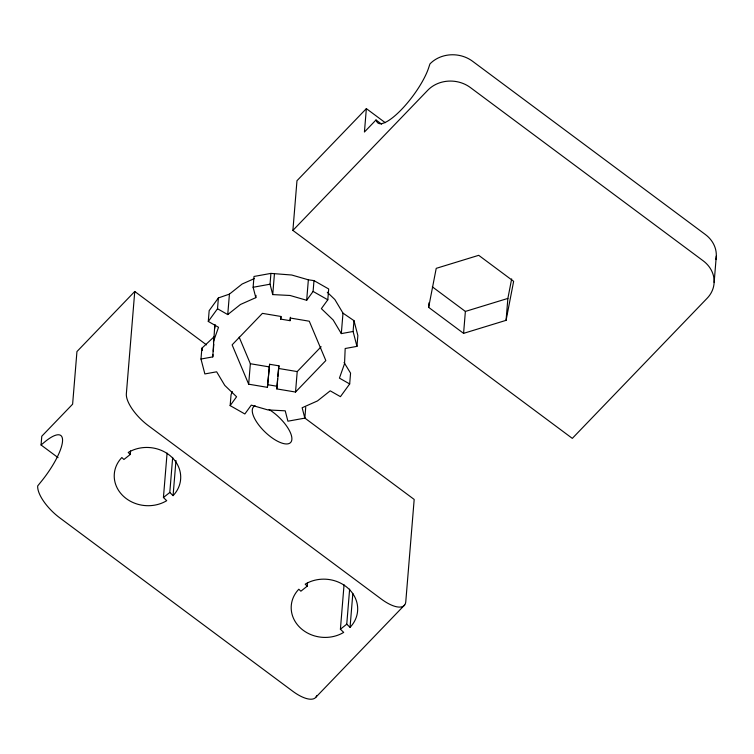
<?xml version="1.0" encoding="UTF-8"?>
<svg xmlns="http://www.w3.org/2000/svg" width="754" height="754" viewBox="0 0 754 754"><rect width="100%" height="100%" fill="white"/><g stroke="black" fill="none" stroke-linecap="round" stroke-linejoin="round"><path stroke-width="1.13" d="M305.728 407.311L304.842 418.131L287.915 421.194L285.219 410.817L267.868 409.922L251.28 405.134L244.852 413.974L230.149 405.614L236.577 396.764L224.767 385.398L216.643 371.797L204.862 373.937L200.988 359.036L212.769 356.896L214.815 324.663M214.796 328.263L214.947 324.757M58.058 457.64L41.065 444.992L41.781 436.227L72.62 404.182L76.946 351.562L134.759 291.478L206.511 344.88M134.759 291.478L126.352 393.795A30.254 11.941 43.9 0 0 148.434 425.737L381.288 599.044A30.254 11.941 43.9 0 0 405.775 601.749L414.182 499.44L304.682 417.942M167.086 453.088L163.43 497.527L166.719 500.694A33.27 29.104 4.7 0 1 123.109 495.934A33.27 29.104 4.7 0 1 121.856 457.518L123.91 459.497L130.272 454.445L130.565 450.93M163.43 497.527L169.791 492.475L172.675 457.395M169.791 492.475L173.081 495.642L175.965 460.562M200.988 359.036L201.874 348.216L214.456 336.435L214.268 338.706M213.41 341.713L218.519 327.283L208.283 321.449L209.169 310.639L218.396 297.934L229.433 294.117L242.147 284.013L254.428 278.556M212.769 356.896L212.958 354.625M213.241 351.213L213.797 344.389M208.283 321.449L217.51 308.754L218.396 297.934M217.51 308.754L227.746 314.578L229.433 294.117M230.149 405.614L231.044 394.794L232.317 391.533M227.746 314.578L240.469 304.475L255.813 297.651L253.118 287.274L254.004 276.464L270.922 273.4L291.76 275.022L308.358 279.809L313.984 280.611L328.687 288.98L327.802 299.8L321.374 308.64L333.193 320.007L341.308 333.607L353.098 331.477L353.984 320.657L342.995 313.146L334.87 299.545L327.274 292.241M280.846 316.831L280.658 319.102L290.036 320.676L290.535 318.075L309.281 321.213L325.832 360.553L295.53 392.042L276.793 388.904L278.98 365.841L269.602 364.267L267.416 387.339L248.669 384.191L250.356 363.73L239.169 337.151M255.813 297.651L256.002 295.38M313.984 280.611L313.099 291.43L306.671 300.281L290.083 295.483L272.731 294.588L270.036 284.211L270.922 273.4M272.731 294.588L274.418 274.126M267.416 387.339L269.602 364.267M276.793 388.904L277.632 378.678M277.821 376.397L278.377 369.583M292.891 230.413L427.791 90.226A30.254 26.456 4.7 0 1 470.355 87.521L703.199 260.827A30.254 26.456 4.7 0 1 707.214 298.179L572.314 438.376L292.891 230.413L296.972 180.715L366.359 108.623L385.237 122.676M290.036 320.676L290.309 317.264M295.53 392.042L297.217 371.581L321.138 346.727M306.671 300.281L308.358 279.809M344.05 584.802L340.403 629.232L343.692 632.399A33.27 29.104 4.7 0 1 300.073 627.639A33.27 29.104 4.7 0 1 298.82 589.223L300.884 591.202L307.236 586.15L307.528 582.644M341.308 333.607L342.995 313.146M366.359 108.623L364.436 132.007L375.992 119.99L381.656 124.203M304.842 418.131L302.137 407.754L317.481 400.93L330.205 390.826L340.44 396.661L349.677 383.956L350.563 373.136L344.069 362.495M349.677 383.956L339.432 378.122L344.54 363.692L345.181 348.508L356.962 346.369L357.858 335.558L353.984 320.657M340.403 629.232L346.755 624.18L349.639 589.1M346.755 624.18L350.054 627.347L352.834 593.436M428.649 307.359L436.217 268.349L478.715 255.323L513.644 281.317L506.075 320.337L463.578 333.353L428.649 307.359L429.026 302.74M463.578 333.353L465.378 311.43L432.334 286.84M506.075 320.337L507.876 298.414L511.664 278.905M714.142 282.411L716.3 256.096M280.658 319.102L281.167 316.501L262.42 313.362L232.119 344.851L248.669 384.191M278.641 367.575L278.98 365.841M316.02 697.073L404.672 604.944M41.065 444.992L44.137 442.438A42.347 11.923 -53.3 0 1 62.507 441.42A42.347 11.923 -53.3 0 1 40.886 481.966L37.7 485.915A30.254 11.941 43.9 0 0 59.783 517.866L292.637 691.164A30.254 11.941 43.9 0 0 316.765 695.64M465.378 311.43L507.876 298.414M253.118 287.274L270.036 284.211M250.356 363.73L269.103 366.868M278.471 368.442L297.217 371.581M267.924 384.738L277.293 386.302M313.099 291.43L327.802 299.8M307.236 586.15L305.182 584.171A33.27 29.104 4.7 0 1 348.8 588.931A33.27 29.104 4.7 0 1 350.054 627.347M130.272 454.445L128.218 452.466A33.27 29.104 4.7 0 1 171.827 457.226A33.27 29.104 4.7 0 1 173.081 495.642M375.992 119.99L376.717 121.403A42.347 11.923 -53.3 0 0 401.533 109.49A42.347 11.923 -53.3 0 0 428.847 67.238L429.959 63.911A30.254 26.456 4.7 0 1 472.513 61.215L705.367 234.513A30.254 26.456 4.7 0 1 715.895 259.536M353.098 331.477L356.962 346.369M201.874 348.216L202.43 350.346M269.103 409.563A25.711 10.151 43.9 0 1 291.826 439.799A25.711 10.151 43.9 0 1 265.926 432.843A25.711 10.151 43.9 0 1 255.154 405.822"/></g></svg>
